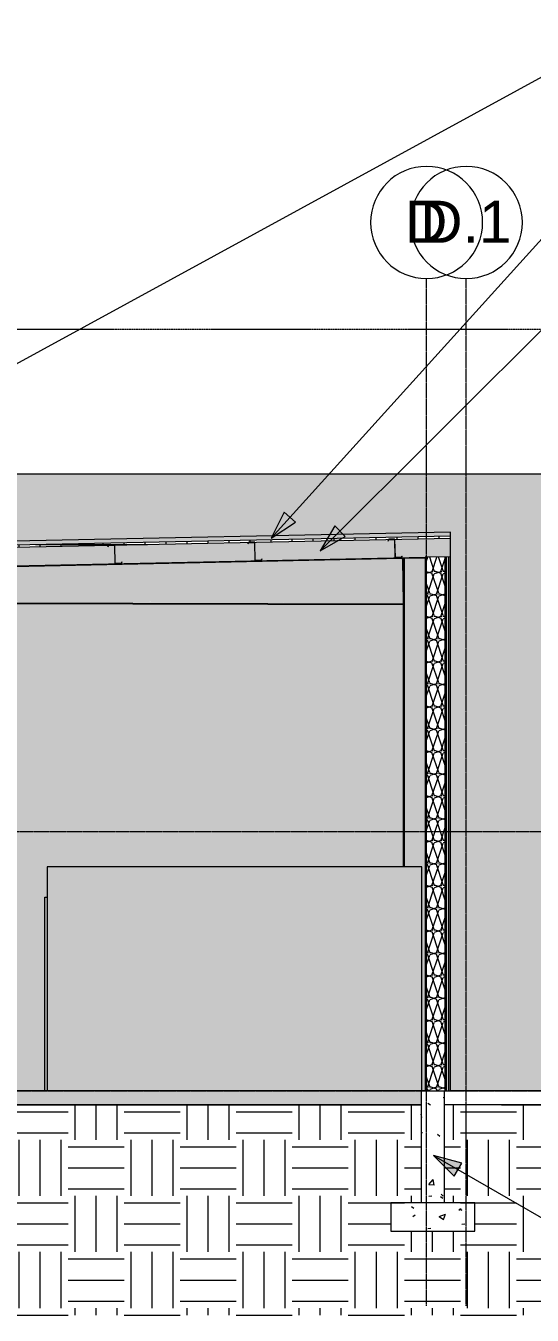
# Model space of a CAD drawing. Header units: inches. Extents: x 1352 to 6578, y -201 to 490.
# Drawn here: x 5632 to 5849, y -96 to 456 of the extents above; entities that cross this region are included whole.
import ezdxf

# ---------------------------------------------------------------- set-up
doc = ezdxf.new("R2010")
doc.units = ezdxf.units.IN
doc.header["$MEASUREMENT"] = 0
doc.linetypes.add('Aligning Line 1_8_', pattern=[0.25, 0.125, -0.125])
doc.linetypes.add('Grid Line 1_2_', pattern=[0.875, 0.5, -0.125, 0.125, -0.125])
for name, color, linetype, lineweight in [('A-DOOR', 31, 'Continuous', 13), ('A-DOOR-FRAM', 31, 'Continuous', 13), ('A-FLOR-LEVL', 51, 'Continuous', 9), ('A-ROOF', 132, 'Continuous', 13), ('A-ROOF-PATT', 132, 'Continuous', 9), ('A-WALL', 113, 'Continuous', 13), ('A-WALL-PATT', 111, 'Continuous', 13), ('C-BLDG-PADS', 91, 'Continuous', 13), ('C-TOPO', 7, 'Continuous', 9), ('G-ANNO-SYMB', 111, 'Aligning Line 1_8_', 9), ('G-ANNO-TEXT', 231, 'Continuous', 9), ('I-WALL', 2, 'Continuous', 13), ('S-BEAM', 12, 'Continuous', 13), ('S-COLS', 52, 'Continuous', 13), ('S-FNDN', 32, 'Continuous', 13), ('S-GRID', 1, 'Continuous', 9), ('S-GRID-IDEN', 1, 'Continuous', 9)]:
    doc.layers.add(name, color=color, linetype=linetype, lineweight=lineweight)
doc.styles.add('Arial', font='arial.ttf', dxfattribs={"height": 18})
pattern_1 = [(161.57, (5531.1171, 126.48), (-3.8399538, -1.54e-05), [0, -27.322, 3.034, 0]), (18.43, (5530.1571, 126.48), (-3.8399538, 1.54e-05), [0, -27.322, 3.034, 0]), (108.43, (5531.1171, 126.48), (1.919622, -9.6005246), [9.106, -21.25]), (71.57, (5530.1571, 126.48), (1.919622, 9.6005246), [9.106, -21.25])]
pattern_2 = [(0, (5530.637, 126), (24, 24), [24, -24]), (0, (5530.637, 135), (24, 24), [24, -24]), (0, (5530.637, 144), (24, 24), [24, -24]), (90, (5533.637, 147), (-24, 24), [24, -24]), (90, (5542.637, 147), (-24, 24), [24, -24]), (90, (5551.637, 147), (-24, 24), [24, -24])]
pattern_3 = [(50, (5530.637, 126), (27.5427, -2.4099), [2.88, -31.68]), (355, (5530.637, 126), (-5.3278, 28.8843), [2.304, -25.344]), (100.451, (5532.932, 125.8), (22.2153, 26.4739), [2.448, -26.924]), (46.184, (5530.637, 133.68), (40.9819, -6.3564), [4.32, -47.52]), (96.636, (5534.052, 133.15), (35.8907, 37.4062), [3.671, -40.386]), (351.184, (5530.637, 133.68), (35.891, 37.4062), [3.456, -38.016]), (21, (5534.477, 131.76), (22.921, -15.4607), [2.88, -31.68]), (326, (5534.477, 131.76), (9.3435, 27.8457), [2.304, -25.344]), (71.451, (5536.387, 130.472), (32.2648, 12.3844), [2.448, -26.924]), (37.5, (5530.637, 126), (0.46686, 12.78271), [1.267, -23.77, 1.267, -24.461, -25.44]), (37.5, (5530.637, 126), (0.46686, 12.78271), [-50.765, 1.267, -24.173]), (7.5, (5530.637, 126), (10.1016, 15.1451), [1.267, -13.402, 1.267, -23.194, -9.696]), (7.5, (5530.637, 126), (10.1016, 15.1451), [-39.13, 1.267, -8.429]), (327.5, (5522.074, 126), (20.49916, -0.86578), [1.267, -8.333, 1.267, -28.685, -39.744]), (327.5, (5522.074, 126), (20.49916, -0.86578), [-39.552, 1.267, -38.477]), (317.5, (5518.234, 126), (22.3948, 3.8443), [1.267, -11.213, 1.267, -18.624, -28.224]), (317.5, (5518.234, 126), (22.3948, 3.8443), [-32.371, 1.267, -26.957])]
pattern_4 = [(0, (5530.637, 126), (30.72, 7.68), [1.267, -21.773, 1.267, -21.773, -122.88]), (0, (5530.637, 126), (30.72, 7.68), [-46.08, 1.267, -44.813, 1.267, -21.773, -53.76]), (0, (5530.637, 126), (30.72, 7.68), [-115.2, 1.267, -14.093, 1.267, -37.133]), (120, (5542.157, 129.84), (-22.01108, 22.7643), [1.267, -21.773, 1.267, -21.773, -122.88]), (120, (5542.157, 129.84), (-22.01108, 22.7643), [-46.08, 1.267, -44.813, 1.267, -21.773, -53.76]), (120, (5542.157, 129.84), (-22.01108, 22.7643), [-115.2, 1.267, -14.093, 1.267, -37.133]), (240, (5545.997, 145.2), (-8.70892, -30.4443), [1.267, -21.773, 1.267, -21.773, -122.88]), (240, (5545.997, 145.2), (-8.70892, -30.4443), [-46.08, 1.267, -44.813, 1.267, -21.773, -53.76]), (240, (5545.997, 145.2), (-8.70892, -30.4443), [-115.2, 1.267, -14.093, 1.267, -37.133])]

# ---------------------------------------------------------------- blocks, each defined once
blk = doc.blocks.new('Z-Girder - Z-Girder-1492842-BUILDING SECTION - NORTH_SOUTH - LOOKING EAST AT MEZZANINE')
at = {"layer": 'S-BEAM', "lineweight": 9}
for p, q in [((-11013.51, 232.41), (-11013.98, 231.83)), ((-11013.9, 231.76), (-11013.46, 232.3)), ((-11011.15, 232.46), (-11013.51, 232.41)), ((-11013.46, 232.3), (-11011.14, 232.35)), ((-11011.06, 232.27), (-11010.9, 224.63)), ((-11010.8, 224.65), (-11010.95, 232.28)), ((-11013.98, 231.83), (-11013.9, 231.76)), ((-11010.73, 224.47), (-11008.35, 224.52)), ((-11008.4, 224.63), (-11010.72, 224.58)), ((-11007.96, 225.17), (-11008.4, 224.63)), ((-11008.35, 224.52), (-11007.88, 225.1)), ((-11007.88, 225.1), (-11007.96, 225.17))]:
    blk.add_line(p, q, dxfattribs=at)
for centre, radius, start, end in [((-11011.14, 232.27), 0.188, 1.1935, 91.1935), ((-11011.14, 232.27), 0.0782, 1.1935, 89.0708), ((-11010.72, 224.65), 0.188, 186.796, 265.2577), ((-11010.72, 224.65), 0.0782, 181.1935, 268.1511)]:
    blk.add_arc(centre, radius, start, end, dxfattribs=at)
blk = doc.blocks.new('Single-Flush - 30_ x 80_-V14-BUILDING SECTION - NORTH_SOUTH - LOOKING EAST AT MEZZANINE')
at = {"layer": 'A-DOOR-FRAM', "lineweight": 9}
blk.add_hatch(color=254, dxfattribs=at).paths.add_polyline_path([(-10979.9, 0), (-10979.9, 83), (-10980.9, 83), (-10980.9, 0)], flags=0)
at = {"layer": 'A-DOOR-FRAM', "color": 8, "lineweight": 9}
for p, q in [((-10980.9, 0), (-10980.9, 83)), ((-10980.9, 83), (-10979.9, 83))]:
    blk.add_line(p, q, dxfattribs=at)
blk = doc.blocks.new('Grid - Grid Head - Circle-50561-BUILDING SECTION - NORTH_SOUTH - LOOKING EAST AT MEZZANINE')
at = {"layer": 'S-GRID-IDEN'}
for start, end in [(360, 180), (180, 360)]:
    blk.add_arc((-10800.4, 371.84), 24, start, end, dxfattribs=at)

msp = doc.modelspace()

# ---------------------------------------------------------------- hatches: boundary and pattern name
at = {"layer": 'A-ROOF', "lineweight": 9}
msp.add_hatch(color=254, dxfattribs=at).paths.add_polyline_path([(4850.95768, 217.63747), (5814.45768, 237.71039), (5814.45768, 239.21072), (4850.95768, 219.1378)], flags=0)
at = {"layer": 'A-ROOF-PATT'}
h = msp.add_hatch(dxfattribs=at)
h.set_pattern_fill('FP_22', color=8, style=0, pattern_type=2)
h.set_pattern_definition([(0, (5530.637, 126), (0, 9), []), (90, (5530.637, 126), (-9, 6e-16), [])])
h.paths.add_polyline_path([(4850.95768, 216.63726), (5814.45768, 236.71017), (5814.45768, 237.71039), (4850.95768, 217.63747)], flags=0)
h = msp.add_hatch(dxfattribs=at)
h.set_pattern_fill('FP_23', color=8, style=0, pattern_type=2)
h.set_pattern_definition(pattern_1)
h.paths.add_polyline_path([(4850.95768, 208.63552), (5814.45768, 228.70844), (5814.45768, 236.71017), (4850.95768, 216.63726), (4850.95768, 208.65115)], flags=0)
at = {"layer": 'A-WALL'}
msp.add_hatch(color=252, dxfattribs=at).paths.add_polyline_path([(5813.70768, 0), (5813.70768, 228.69281), (5812.70768, 228.67198), (5812.70768, 0)], flags=0)
at = {"layer": 'A-WALL', "lineweight": 9}
msp.add_hatch(color=254, dxfattribs=at).paths.add_polyline_path([(5814.45768, 0), (5814.45768, 228.70844), (5813.70768, 228.69281), (5813.70768, 0)], flags=0)
at = {"layer": 'A-WALL-PATT', "lineweight": 9}
h = msp.add_hatch(dxfattribs=at)
h.set_pattern_fill('FP_26', color=9, style=0, pattern_type=2)
h.set_pattern_definition([(0, (4847.458, 0), (0, 8), []), (90, (4847.458, 0), (-8, 8), [8, -8])])
h.paths.add_polyline_path([(4893.44052, 0), (5200.70768, 0), (5200.70768, 111), (5244.90253, 111), (5244.90253, 150.875), (5245.71503, 150.875), (5245.71503, 151.875), (5268.59003, 151.875), (5268.59003, 150.875), (5269.40253, 150.875), (5269.40253, 145.25), (5270.40253, 145.21593), (5270.40253, 143.25), (5269.40253, 143.25), (5269.40253, 141.75), (5270.40253, 141.71651), (5270.40253, 141.25), (5269.40253, 141.25), (5269.40253, 130.25), (5270.40253, 130.21593), (5270.40253, 128.25), (5269.40253, 128.25), (5269.40253, 111), (5316.90253, 111), (5316.90253, 150.875), (5317.71503, 150.875), (5317.71503, 151.875), (5340.59003, 151.875), (5340.59003, 150.875), (5341.40253, 150.875), (5341.40253, 145.25), (5342.40253, 145.21593), (5342.36702, 143.25), (5341.40253, 143.25), (5341.40253, 141.75), (5342.40253, 141.71651), (5342.36702, 141.25), (5341.40253, 141.25), (5341.40253, 130.25), (5342.40253, 130.21593), (5342.36702, 128.25), (5341.40253, 128.25), (5341.40253, 111), (5361.33268, 111), (5361.33268, 101), (5361.95768, 101), (5361.95768, 114.66399), (5363.95768, 114.66399), (5363.95768, 149.45455), (5365.95768, 149.45455), (5365.95768, 112.45455), (5397.95768, 112.45455), (5397.95768, 149.45455), (5399.95768, 149.45455), (5399.95768, 114.66399), (5401.95768, 114.66399), (5401.95768, 111), (5471.45768, 111), (5471.45768, 194), (5472.45768, 194), (5472.45768, 208.86889), (5451.32582, 208.92179), (5451.31792, 209.0404), (5210.32673, 204.01975), (5210.29933, 203.95911), (4871.48203, 188.83998), (4871.18814, 202.94629), (4871.18814, 0)], flags=0)
h.paths.add_polyline_path([(5794.22721, 228.28697), (5803.58268, 228.28697), (5803.55645, 228.48133), (5794.7858, 228.29861)], flags=0)
h.paths.add_polyline_path([(5626.82489, 0), (5640.70768, 0), (5640.70768, 83), (5641.70768, 83), (5641.70768, 96), (5794.22721, 96), (5794.1845, 228.28608), (5793.78549, 228.27777), (5794.1845, 208.06346), (5626.82489, 208.48244), (5626.82489, 14.96594)], flags=0)
h.paths.add_polyline_path([(5827.19884, 0), (5978.60867, 0), (5978.59522, 264), (5551.45768, 264), (5551.45768, 242.58785), (5552.45768, 242.56869), (5552.45768, 241.46285), (5551.45768, 241.46285), (5551.45768, 240.03459), (5552.45768, 240.01586), (5552.45768, 239.67237), (5551.45768, 239.67237), (5551.45768, 237.63489), (5553.45768, 237.63489), (5553.45768, 233.77322), (5814.45768, 239.21072), (5814.45768, 0), (5820.25652, 0)], flags=0)
h.paths.add_polyline_path([(4850.95768, 0), (4850.95768, 219.1378), (5200.14125, 226.41246), (5200.14125, 230.95696), (5202.14125, 230.95696), (5202.14125, 260.36696), (5205.12859, 260.36696), (5205.12859, 260.72696), (5240.93516, 260.72696), (5240.93516, 260.36696), (5243.9225, 260.36696), (5243.9225, 235.90993), (5244.9225, 235.89076), (5244.9225, 234.78493), (5243.9225, 234.78493), (5243.9225, 233.35667), (5244.9225, 233.33794), (5244.9225, 232.99445), (5243.9225, 232.99445), (5243.9225, 230.95696), (5245.9225, 230.95696), (5245.9225, 227.36623), (5353.9225, 229.61623), (5353.9225, 233.92065), (5355.9225, 233.92065), (5355.9225, 263.33065), (5358.90984, 263.33065), (5358.90984, 263.69065), (5394.71641, 263.69065), (5394.71641, 263.33065), (5397.70375, 263.33065), (5397.70375, 238.87362), (5398.70375, 238.85446), (5398.70375, 237.74862), (5397.70375, 237.74862), (5397.70375, 236.32036), (5398.70375, 236.30163), (5398.70375, 235.95814), (5397.70375, 235.95814), (5397.70375, 233.92065), (5399.70375, 233.92065), (5399.70375, 230.57001), (5518.49775, 233.04489), (5507.67643, 233.04489), (5507.67643, 237.63489), (5509.67643, 237.63489), (5509.67643, 264), (4847.45768, 264), (4847.45768, 102), (4849.45768, 102), (4849.45768, 90), (4847.45768, 90), (4847.45768, 0), (4849.99602, 0)], flags=0)
h.paths.add_polyline_path([(5298.92252, 84), (5356.70768, 84), (5356.70768, 96), (5361.33268, 96), (5361.33268, 98.25), (5297.20768, 98.25), (5297.20768, 84)], flags=0)
h.paths.add_polyline_path([(5436.20768, 96), (5574.32489, 96), (5574.32489, 98.25), (5401.95768, 98.22494), (5401.95768, 96), (5434.45768, 96)], flags=0)
h.paths.add_polyline_path([(4861.83268, 208.84906), (4871.0649, 208.86208), (4871.06089, 209.05434), (4861.83268, 208.86208)], flags=0)
h.paths.add_polyline_path([(4871.08302, 209.0548), (5210.07594, 216.05776), (5210.0747, 216.11713), (4871.71827, 209.06803)], flags=0)
h = msp.add_hatch(dxfattribs=at)
h.set_pattern_fill('FP_16', color=8, style=0, pattern_type=2)
h.set_pattern_definition(pattern_4)
h.paths.add_polyline_path([(5804.20768, 0), (5804.20768, 228.4949), (5803.70768, 228.48448), (5803.70768, 0)], flags=0)
h = msp.add_hatch(dxfattribs=at)
h.set_pattern_fill('FP_23', color=8, style=0, pattern_type=2)
h.set_pattern_definition(pattern_1)
h.paths.add_polyline_path([(5805.77502, 0), (5812.20768, 0), (5812.20768, 228.66156), (5804.20768, 228.4949), (5804.20768, 0)], flags=0)
h = msp.add_hatch(dxfattribs=at)
h.set_pattern_fill('FP_16', color=8, style=0, pattern_type=2)
h.set_pattern_definition(pattern_4)
h.paths.add_polyline_path([(5812.70768, 0), (5812.70768, 228.67198), (5812.20768, 228.66156), (5812.20768, 0)], flags=0)
h = msp.add_hatch(dxfattribs=at)
h.set_pattern_fill('FP_19', color=8, style=0, pattern_type=2)
h.set_pattern_definition(pattern_3)
h.paths.add_polyline_path([(5801.89321, -48), (5811.89321, -48), (5811.89321, 0), (5801.89321, 0), (5801.89321, -40.54006)], flags=0)
at = {"layer": 'C-BLDG-PADS', "lineweight": 9}
h = msp.add_hatch(dxfattribs=at)
h.set_pattern_fill('FP_19', style=0, pattern_type=2)
h.set_pattern_definition(pattern_3)
h.paths.add_polyline_path([(5641.70768, -6), (5801.89321, -6), (5801.89321, 0), (4863.20768, 0), (4863.20768, -6), (5626.82489, -6)], flags=0)
at = {"layer": 'C-TOPO'}
h = msp.add_hatch(dxfattribs=at)
h.set_pattern_fill('FP_27', color=8, style=0, pattern_type=2)
h.set_pattern_definition(pattern_2)
h.paths.add_polyline_path([(5414.77452, -96.04606), (5801.89321, -96.04606), (5801.89321, -60), (5788.89321, -60), (5788.89321, -48), (5801.89321, -48), (5801.89321, -6.00628), (4863.20768, -6.00628), (4863.20768, -84), (4876.20768, -84), (4876.20768, -96), (4863.20768, -96), (4863.20768, -96.04606), (5298.92252, -96.04606)], flags=0)
h = msp.add_hatch(dxfattribs=at)
h.set_pattern_fill('FP_27', color=8, style=0, pattern_type=2)
h.set_pattern_definition(pattern_2)
h.paths.add_polyline_path([(5836.33268, -96.04606), (5836.33268, -6.00628), (5811.89321, -6.00628), (5811.89321, -48), (5824.89321, -48), (5824.89321, -60), (5801.89321, -60), (5801.89321, -96.04606), (5834.00945, -96.04606)], flags=0)
h = msp.add_hatch(dxfattribs=at)
h.set_pattern_fill('FP_27', color=8, style=0, pattern_type=2)
h.set_pattern_definition(pattern_2)
h.paths.add_polyline_path([(5840.74297, -96.04606), (5979.07194, -96.04606), (5979.07193, -6.00004), (5836.33268, -6), (5836.33268, -96.04606)], flags=0)
at = {"layer": 'G-ANNO-TEXT'}
for points in [[(5737.53363, 236.69831), (5747.97039, 243.4372), (5743.20268, 247.75274)], [(5758.60936, 231.23086), (5769.37439, 237.43189), (5764.83164, 241.98362)], [(5807.21476, -27.685), (5816.00107, -36.46791), (5819.21538, -30.89807)]]:
    msp.add_hatch(color=256, dxfattribs=at).paths.add_polyline_path(points, flags=0)
at = {"layer": 'I-WALL'}
msp.add_hatch(color=255, dxfattribs=at).paths.add_polyline_path([(5802.14518, 0), (5802.14518, 96), (5641.70768, 96), (5641.70768, 0), (5801.89321, 0)], flags=0)
at = {"layer": 'S-BEAM'}
for points in [[(5451.07921, 220.75907), (5793.79339, 227.89894), (5793.78549, 228.27777), (5451.07131, 221.13789)], [(5794.1845, 209.12567), (5793.79339, 227.2152), (5451.09344, 220.07562), (5451.30737, 209.98405), (5792.84512, 209.12903)], [(5794.20663, 208.0634), (5794.1845, 208.44226), (5451.31792, 209.30061), (5451.32582, 208.92179), (5794.1845, 208.06346)]]:
    msp.add_hatch(color=71, dxfattribs=at).paths.add_polyline_path(points, flags=0)
h = msp.add_hatch(color=71, dxfattribs=at)
h.paths.add_polyline_path([(5451.09344, 220.07562), (5793.80762, 227.2155), (5793.79339, 227.89894), (5451.07969, 220.73578), (5451.09162, 220.1631)], flags=0)
h.paths.add_polyline_path([(5451.09564, 220.25251), (5451.09344, 220.25259), (5458.21902, 220.25251)], flags=0)
h = msp.add_hatch(color=71, dxfattribs=at)
h.paths.add_polyline_path([(5794.19873, 208.44223), (5794.1845, 209.12567), (5451.30375, 209.98071), (5451.32334, 209.30061), (5794.19825, 208.44223)], flags=0)
h.paths.add_polyline_path([(5642.85815, 208.8211), (5642.85815, 208.8212), (5643.71532, 208.82113)], flags=0)
at = {"layer": 'S-COLS'}
for points in [[(5794.7858, 96), (5794.7858, 228.28697), (5794.22721, 228.28697), (5794.22721, 96)], [(5794.85365, 96), (5795.47721, 96), (5795.47721, 228.28697), (5794.7858, 228.28697), (5794.80528, 96), (5794.83567, 96)], [(5802.14518, 0), (5802.95768, 0), (5802.95768, 228.28697), (5795.47721, 228.28697), (5795.47721, 96), (5802.14518, 96), (5802.14518, 12.88134)], [(5803.58268, 0), (5803.55645, 228.28697), (5802.95768, 228.28697), (5802.95768, 0), (5803.55645, 0)]]:
    msp.add_hatch(color=71, dxfattribs=at).paths.add_polyline_path(points, flags=0)
at = {"layer": 'S-FNDN', "lineweight": 9}
h = msp.add_hatch(dxfattribs=at)
h.set_pattern_fill('FP_19', color=8, style=0, pattern_type=2)
h.set_pattern_definition(pattern_3)
h.paths.add_polyline_path([(5820.25652, -60), (5824.89321, -60), (5824.89321, -48), (5788.89321, -48), (5788.89321, -60), (5811.89321, -60)], flags=0)

# ---------------------------------------------------------------- linework, layer by layer
at = {"layer": 'A-FLOR-LEVL', "linetype": 'Grid Line 1_2_'}
for p, q in [((4644.59487, 111), (6554.16999, 111)), ((4507.10355, 0), (6554.16999, 0))]:
    msp.add_line(p, q, dxfattribs=at)
at = {"layer": 'A-ROOF', "lineweight": 9}
for p, q in [((5814.45768, 239.21072), (4850.95768, 219.1378)), ((4850.95768, 217.63747), (5814.45768, 237.71039)), ((5814.45768, 228.70844), (5814.45768, 239.21072)), ((4850.95768, 216.63726), (5814.45768, 236.71017)), ((4861.83268, 208.86208), (5803.58268, 228.48188))]:
    msp.add_line(p, q, dxfattribs=at)
at = {"layer": 'A-WALL', "color": 8, "lineweight": 9}
msp.add_line((5978.60867, 264), (5551.45768, 264), dxfattribs=at)
at = {"layer": 'A-WALL', "lineweight": 9}
for p, q in [((5814.45768, 228.70844), (5803.58268, 228.48188)), ((5803.58268, 228.48188), (5803.58268, 0)), ((5803.70768, 0), (5803.70768, 228.48448)), ((5804.20768, 0), (5804.20768, 228.4949)), ((5812.20768, 0), (5812.20768, 228.66156)), ((5812.70768, 0), (5812.70768, 228.67198)), ((5813.70768, 0), (5813.70768, 228.69281)), ((5814.45768, 0), (5814.45768, 228.70844)), ((5803.58268, 0), (5814.45768, 0))]:
    msp.add_line(p, q, dxfattribs=at)
at = {"layer": 'C-BLDG-PADS', "lineweight": 9}
for p, q in [((5801.89321, 0), (4863.20768, 0)), ((6240.43515, 0), (5814.45768, 0)), ((4863.20768, -6), (5801.89321, -6))]:
    msp.add_line(p, q, dxfattribs=at)
at = {"layer": 'C-BLDG-PADS', "color": 8, "lineweight": 9}
msp.add_line((5836.33268, -6), (5811.89321, -6), dxfattribs=at)
at = {"layer": 'C-TOPO'}
for p, q in [((5801.89321, -6.00628), (5552.94039, -6.00628)), ((5827.19884, -6.00628), (5811.89321, -6.00628)), ((5836.33268, -6.00628), (5827.19884, -6.00628)), ((5836.33268, -6), (5853.67095, -6))]:
    msp.add_line(p, q, dxfattribs=at)
at = {"layer": 'C-TOPO', "color": 8}
for p, q in [((5552.94047, -6.00628), (5801.89286, -6.00628)), ((5827.19877, -6.00628), (5811.89321, -6.00628)), ((5836.3328, -6.00628), (5827.19877, -6.00628)), ((5853.67069, -6), (5836.3328, -6)), ((5836.3328, -6), (5836.3328, -6.00557)), ((5836.3328, -6), (5836.3328, -6.00557)), ((5836.3328, -6.00557), (5836.3328, -6.00628)), ((5836.3328, -6.00557), (5836.3328, -6.00628))]:
    msp.add_line(p, q, dxfattribs=at)
at = {"layer": 'C-TOPO', "flags": 128}
msp.add_lwpolyline([(5836.33268, -6.00628), (5836.33268, -6.00557), (5836.33268, -6)], dxfattribs=at)
msp.add_lwpolyline([(5836.33268, -6.00628), (5836.33268, -6.00557), (5836.33268, -6)], dxfattribs=at)
at = {"layer": 'G-ANNO-SYMB'}
msp.add_line((4694.31177, 326.11531), (6355.86925, 326.11531), dxfattribs=at)
at = {"layer": 'G-ANNO-TEXT'}
for p, q in [((5529.48518, 257.29021), (5893.57673, 456.03792)), ((5737.53363, 236.69831), (5881.51423, 395.76464)), ((5758.60936, 231.23086), (5881.51423, 353.89324)), ((5743.20268, 247.75274), (5737.53363, 236.69831)), ((5737.53363, 236.69831), (5747.97039, 243.4372)), ((5747.97039, 243.4372), (5743.20268, 247.75274)), ((5764.83164, 241.98362), (5758.60936, 231.23086)), ((5758.60936, 231.23086), (5769.37439, 237.43189)), ((5769.37439, 237.43189), (5764.83164, 241.98362)), ((5807.21476, -27.685), (5816.00107, -36.46791)), ((5819.21538, -30.89807), (5807.21476, -27.685)), ((5807.21476, -27.685), (5899.60499, -81.00271)), ((5816.00107, -36.46791), (5819.21538, -30.89807))]:
    msp.add_line(p, q, dxfattribs=at)
at = {"layer": 'I-WALL', "color": 8, "lineweight": 9}
for p, q in [((5802.14518, 96), (5641.70768, 96)), ((5641.70768, 96), (5641.70768, 0)), ((5802.14518, 0), (5802.14518, 96))]:
    msp.add_line(p, q, dxfattribs=at)
at = {"layer": 'S-BEAM', "color": 8, "lineweight": 9}
for p, q in [((5793.79339, 227.89894), (5451.07921, 220.75907)), ((5793.78549, 228.27777), (5793.79339, 227.89894)), ((5793.79339, 227.89894), (5793.80762, 227.2155)), ((5793.80762, 227.2155), (5794.1845, 209.12567)), ((5794.19873, 208.44223), (5451.31792, 209.30061)), ((5794.20663, 208.0634), (5451.32582, 208.92179)), ((5794.1845, 209.12567), (5794.19873, 208.44223)), ((5794.19873, 208.44223), (5794.20663, 208.0634))]:
    msp.add_line(p, q, dxfattribs=at)
at = {"layer": 'S-COLS', "color": 8, "lineweight": 9}
for p, q in [((5794.22721, 228.28697), (5794.7858, 228.28697)), ((5794.22721, 96), (5794.22721, 228.28697)), ((5794.7858, 228.28697), (5795.47721, 228.28697)), ((5794.7858, 96), (5794.7858, 228.28697)), ((5795.47721, 228.28697), (5802.95768, 228.28697)), ((5802.95768, 228.28697), (5803.55645, 228.28697))]:
    msp.add_line(p, q, dxfattribs=at)
at = {"layer": 'S-FNDN', "lineweight": 9}
for p, q in [((5801.89321, 0), (5801.89321, -48)), ((5803.58268, 0), (5801.89321, 0)), ((5811.89321, -48), (5811.89321, 0)), ((5824.89321, -48), (5788.89321, -48)), ((5788.89321, -48), (5788.89321, -60)), ((5824.89321, -60), (5824.89321, -48)), ((5788.89321, -60), (5824.89321, -60))]:
    msp.add_line(p, q, dxfattribs=at)
at = {"layer": 'S-GRID', "linetype": 'Grid Line 1_2_'}
for p, q in [((5804.20768, -92), (5804.20768, 347.8358)), ((5821.20768, -92), (5821.20768, 347.8358))]:
    msp.add_line(p, q, dxfattribs=at)

# ---------------------------------------------------------------- block references
at = {"layer": 'A-DOOR', "color": 8, "lineweight": 9}
msp.add_blockref('Single-Flush - 30_ x 80_-V14-BUILDING SECTION - NORTH_SOUTH - LOOKING EAST AT MEZZANINE', (16621.60307, 0), dxfattribs=at)
at = {"layer": 'S-BEAM', "color": 8, "lineweight": 9}
for p in [(16681.59005, 1.24973), (16741.57703, 2.49946), (16801.56402, 3.74919)]:
    msp.add_blockref('Z-Girder - Z-Girder-1492842-BUILDING SECTION - NORTH_SOUTH - LOOKING EAST AT MEZZANINE', p, dxfattribs=at)
at = {"layer": 'S-GRID-IDEN'}
for p in [(16604.60307, 0), (16621.60307, 0)]:
    msp.add_blockref('Grid - Grid Head - Circle-50561-BUILDING SECTION - NORTH_SOUTH - LOOKING EAST AT MEZZANINE', p, dxfattribs=at)

# ---------------------------------------------------------------- texts
at = {"layer": 'S-GRID-IDEN', "char_height": 18, "attachment_point": 1, "style": 'Arial'}
for s, insert, width in [('D', (5794.94322, 381.12374), 22.119), ('D.1', (5801.45503, 381.12374), 47.571)]:
    msp.add_mtext(s, dxfattribs=dict(at, insert=insert, width=width))

doc.saveas('drawing.dxf')
